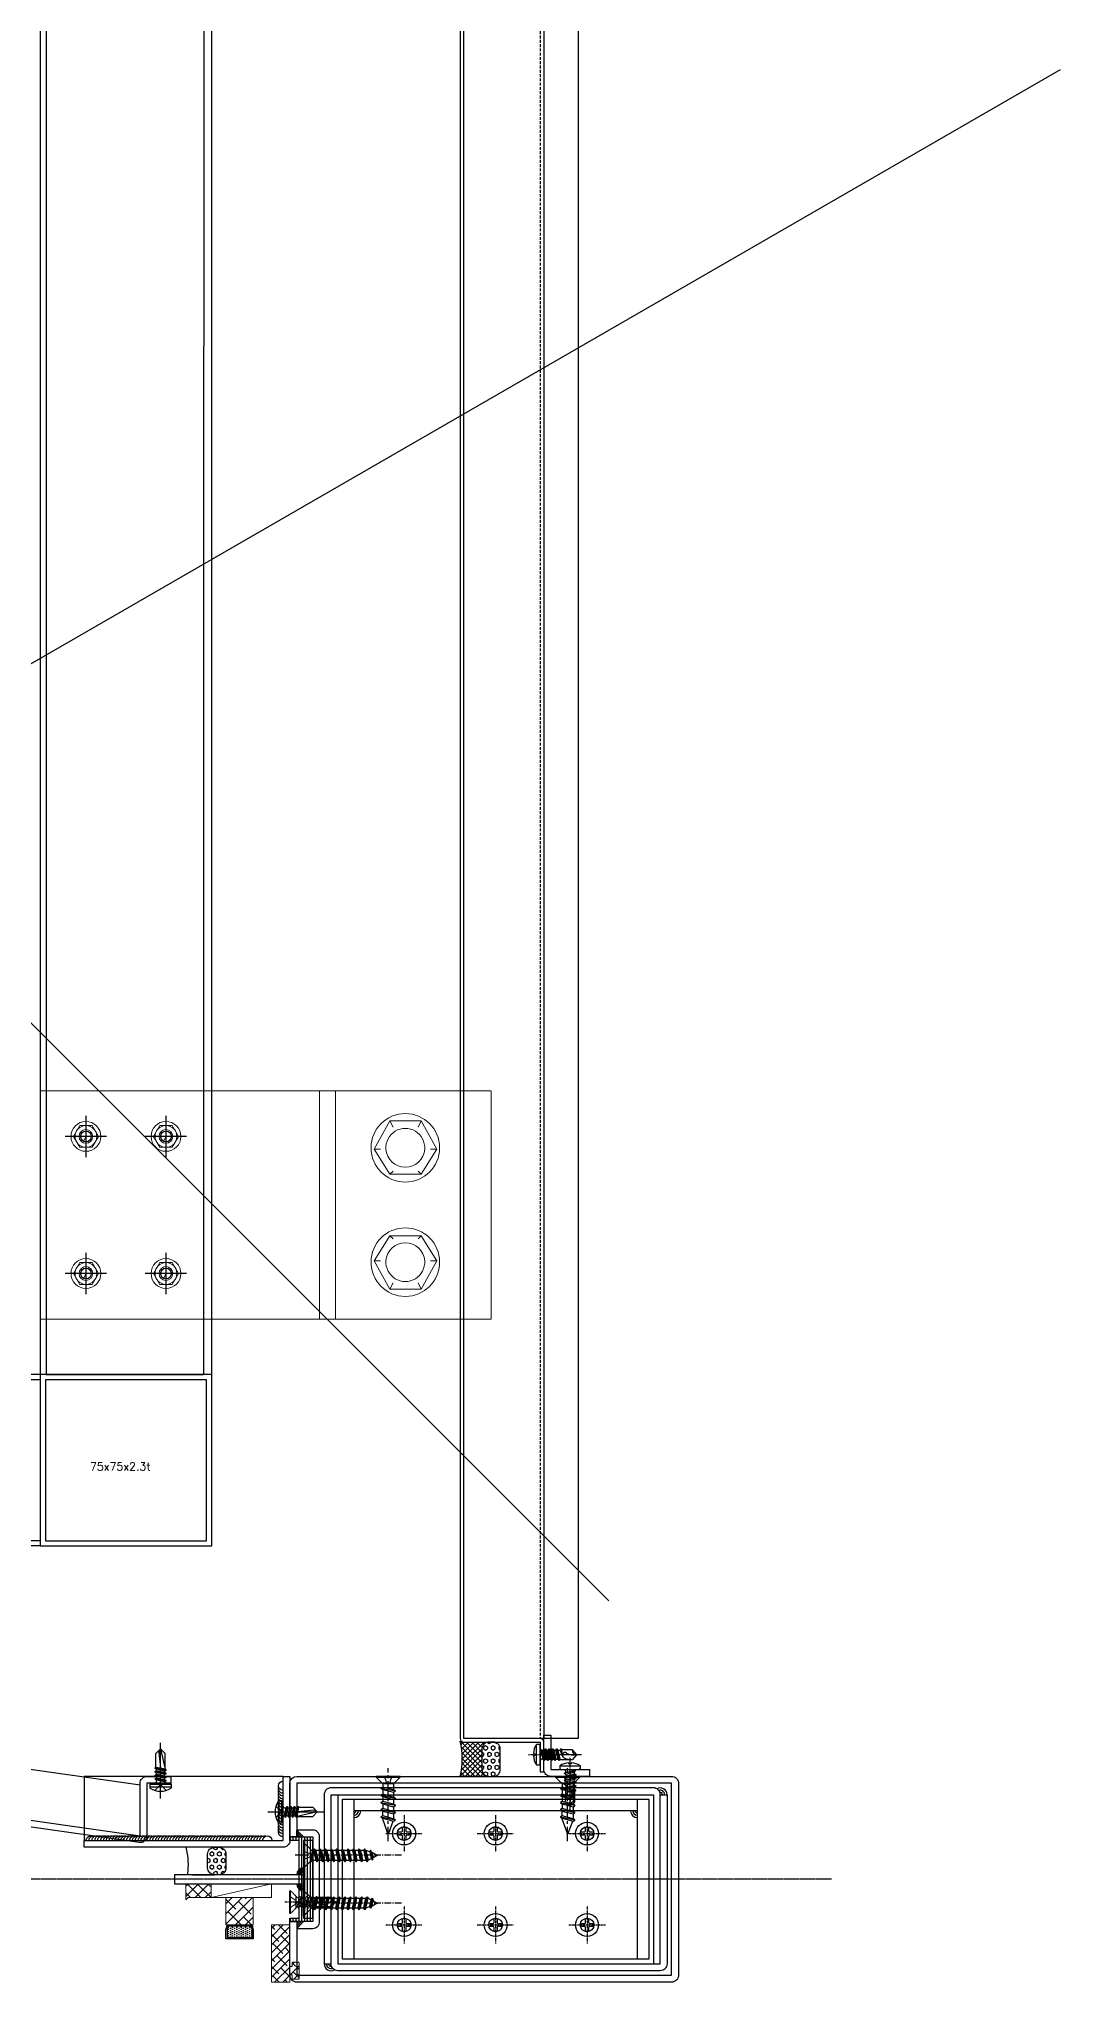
# Model space of a CAD drawing. Extents: x -3378 to 102197, y -3799 to 48702.
# Drawn here: x 81582 to 82028, y 17083 to 17933 of the extents above; entities that cross this region are included whole.
import ezdxf

# ---------------------------------------------------------------- set-up
doc = ezdxf.new("R2010")
doc.units = 0
for name, pattern in [('CEN1', [9, 6, -1, 1, -1]), ('CENTER', [2, 1.25, -0.25, 0.25, -0.25]), ('HIDDEN', [0.375, 0.25, -0.125])]:
    doc.linetypes.add(name, pattern=pattern)
for name, color, linetype, lineweight in [('12', 3, 'Continuous', 9), ('BCM-GK', 252, 'Continuous', 5), ('BCM-STL', 1, 'Continuous', 5)]:
    doc.layers.add(name, color=color, linetype=linetype, lineweight=lineweight)
for name, color, linetype in [('24WELD', 55, 'Continuous'), ('3', 3, 'Continuous'), ('4', 4, 'Continuous'), ('ARR', 6, 'Continuous'), ('BCM CL', 14, 'CENTER'), ('BCM-draft', 252, 'Continuous'), ('BCM-Extu', 4, 'Continuous'), ('BCM-SIL', 8, 'Continuous'), ('CENTER', 4, 'CENTER'), ('CL', 14, 'CENTER'), ('GM_SECT_15', 15, 'Continuous'), ('HIDDEN', 9, 'HIDDEN'), ('不鏽鋼板S.S.PANEL', 30, 'Continuous'), ('填縫物 SEALANT', 1, 'Continuous'), ('泡棉', 8, 'Continuous'), ('矽利康', 9, 'Continuous'), ('螺絲 固定五金 FASTENERS', 124, 'Continuous'), ('螺絲、螺栓', 4, 'Continuous'), ('視覺模型鋁擠型暫替', 4, 'Continuous'), ('視覺模型鋁擠型暫替材質文字', 1, 'Continuous'), ('金屬面材 METAL PANEL', 2, 'Continuous'), ('镀锌钢板', 3, 'Continuous'), ('隔熱材 INSULATION', 9, 'HIDDEN')]:
    doc.layers.add(name, color=color, linetype=linetype)
doc.layers.add('不顯示', color=254, linetype='Continuous', plot=False)
doc.styles.add('DIM', font='simplex.shx', dxfattribs={"bigfont": 'chineset.shx'})
pattern_1 = [(45, (-80931.47096, -992287.45455), (-0.44194173824, 0.44194173824), [])]

# ---------------------------------------------------------------- blocks, each defined once
blk = doc.blocks.new('*u55')
at = {"layer": '泡棉'}
h = blk.add_hatch(dxfattribs=at)
h.set_pattern_fill('HEX', color=256, scale=0.3)
h.set_pattern_definition([(0, (-4141.5022, 978.2385), (0, 1.6497784), [0.9525, -1.905]), (120, (-4141.5022, 978.2385), (-1.42875, -0.8248892), [0.9525, -1.905]), (60, (-4140.5497, 978.2385), (-1.42875, 0.8248892), [0.9525, -1.905])])
edge = h.paths.add_edge_path()
edge.add_line((-12, 9.53), (-3, 9.53))
edge.add_arc((-3, 12.53), 3, 270, 360)
edge.add_line((0, 12.53), (0, 14.53))
edge.add_arc((-3, 14.53), 3, 0, 90)
edge.add_line((-3, 17.53), (-12, 17.53))
edge.add_arc((-12, 14.53), 3, 90, 180)
edge.add_line((-15, 14.53), (-15, 12.53))
edge.add_arc((-12, 12.53), 3, 180, 270)
at = {"layer": '矽利康'}
h = blk.add_hatch(dxfattribs=at)
h.set_pattern_fill('ANSI37', color=256, scale=0.5, style=0)
h.set_pattern_definition([(45, (-4141.5022, 978.2385), (-1.122532, 1.122532), []), (135, (-4141.5022, 978.2385), (-1.122532, -1.122532), [])])
edge = h.paths.add_edge_path()
edge.add_arc((-7.73, -32.06), 32.98, 76.43716, 103.56284)
edge.add_arc((-16.6, 1.13), 1.6, 315, 360)
edge.add_line((-15, 1.13), (-15, 12.53))
edge.add_arc((-12, 12.53), 3, 180, 270)
edge.add_line((-12, 9.53), (-3, 9.53))
edge.add_arc((-3, 12.53), 3, 270, 360)
edge.add_line((0, 12.53), (0, 0))
at = {"layer": '泡棉'}
blk.add_lwpolyline([(-12, 9.53), (-3, 9.53, 0.414214), (0, 12.53), (0, 14.53, 0.414214), (-3, 17.53), (-12, 17.53, 0.414214), (-15, 14.53), (-15, 12.53, 0.414214)], format="xyb", close=True, dxfattribs=at)
at = {"layer": '矽利康'}
blk.add_lwpolyline([(0, 0, 0.118914), (-15.47, 0, 0.198912), (-15, 1.13), (-15, 12.53, 0.414214), (-12, 9.53), (-3, 9.53, 0.414214), (0, 12.53)], format="xyb", close=True, dxfattribs=at)
blk = doc.blocks.new('M5x16圓頭自攻')
at = {"layer": 'ARR', "color": 0, "linetype": 'CENTER', "ltscale": 0.87}
blk.add_line((18, 0), (-5.1, 0), dxfattribs=at)
at = {"layer": 'ARR', "color": 0, "linetype": 'ByBlock', "ltscale": 0.3}
for p, q in [((-1.61, -4.5), (-1.61, 4.5)), ((0.5, 2.24), (1.14, 1.9)), ((0.72, 2.13), (1.65, -2.5)), ((1.89, 1.9), (1.14, 1.9)), ((2.24, 2.5), (3.24, -2.5)), ((3.48, 1.9), (2.73, 1.9)), ((3.83, 2.5), (4.83, -2.5)), ((5.07, 1.9), (4.32, 1.9)), ((5.42, 2.5), (6.42, -2.5)), ((6.81, 1.9), (5.91, 1.9)), ((7.16, 2.5), (8.16, -2.5)), ((8.4, 1.9), (7.65, 1.9)), ((8.73, 1.9), (7.98, 1.9)), ((9.08, 2.5), (9.7, -0.6)), ((14.12, 2.1), (9.46, 2.1)), ((15.83, 0.06), (14.12, 2.1)), ((15.83, 0.06), (15.95, 0.06)), ((16, -0.01), (16, 0.01)), ((2.14, -1.9), (2.89, -1.9)), ((3.73, -1.9), (4.48, -1.9)), ((5.32, -1.9), (6.07, -1.9)), ((6.91, -1.9), (7.81, -1.9)), ((8.54, -2.1), (12.91, -2.1)), ((15.83, -0.06), (14.12, -2.1)), ((15.83, -0.06), (15.95, -0.06))]:
    blk.add_line(p, q, dxfattribs=at)
blk.add_lwpolyline([(-2.98, -0.5, 0.134476), (-1.61, -4.5), (-0.58, -4.5, 0.198912), (-0.44, -4.44), (-0.06, -4.06, 0.198912), (0, -3.92), (0, 3.92, 0.198912), (-0.06, 4.06), (-0.44, 4.44, 0.198912), (-0.58, 4.5), (-1.61, 4.5, 0.134562), (-2.98, 0.5), (-2.48, 0.5), (-2.48, -0.5), (-2.98, -0.5)], format="xyb", dxfattribs=at)
blk.add_lwpolyline([(1.14, 1.9), (2.14, -1.9), (1.8, -2.5), (1.65, -2.5), (1.3, -1.9), (0.3, 1.9), (0.5, 2.24)], dxfattribs=at)
for points in [[(3.24, -2.5), (2.89, -1.9), (1.89, 1.9), (2.24, 2.5), (2.39, 2.5), (2.73, 1.9), (3.73, -1.9), (3.39, -2.5)], [(4.83, -2.5), (4.48, -1.9), (3.48, 1.9), (3.83, 2.5), (3.98, 2.5), (4.32, 1.9), (5.32, -1.9), (4.98, -2.5)], [(6.42, -2.5), (6.07, -1.9), (5.07, 1.9), (5.42, 2.5), (5.57, 2.5), (5.91, 1.9), (6.91, -1.9), (6.57, -2.5)], [(8.16, -2.5), (7.81, -1.9), (6.81, 1.9), (7.16, 2.5), (7.31, 2.5), (7.65, 1.9), (8.65, -1.9), (8.31, -2.5)], [(9.08, 2.5), (8.73, 1.9), (9.7, -0.6), (9.46, 2.1), (9.23, 2.5)]]:
    blk.add_lwpolyline(points, close=True, dxfattribs=at)
for centre, radius, start, end in [((0.67, 3.07), 0.874, 220.33884, 257.78016), ((10.86, -0.29), 1.2, 56.15202, 236.15202), ((14.85, 6.88), 7.01, 241.64577, 278.00805), ((15.9, 1.75), 1.82, 168.86169, 267.68654), ((15.95, 0.01), 0.05, 0, 90), ((1.17, -3.34), 1.44, 84.73115, 144.21996), ((13.52, 4.88), 7.01, 241.64577, 274.95411), ((15.95, -0.01), 0.05, 270, 0)]:
    blk.add_arc(centre, radius, start, end, dxfattribs=at)
blk = doc.blocks.new('*U255')
blk.add_blockref('M5x16圓頭自攻', (0, 0))
blk = doc.blocks.new('*U258')
at = {"layer": 'BCM-draft', "linetype": 'HIDDEN', "ltscale": 5}
blk.add_line((16.6, 35), (1108.47, 35), dxfattribs=at)
at = {"layer": 'BCM-draft'}
blk.add_lwpolyline([(16.6, 36.6), (1108.47, 36.6)], dxfattribs=at)
at = {"layer": '不鏽鋼板S.S.PANEL'}
blk.add_lwpolyline([(1110.07, 1.6), (1110.07, 35), (1123.07, 35), (1123.07, 36.6), (1110.07, 36.6, 0.414214), (1108.47, 35), (1108.47, 1.6), (16.6, 1.6), (16.6, 35, 0.414214), (15, 36.6), (2, 36.6), (2, 35), (15, 35), (15, 1.6, 0.414214), (16.6, 0), (1108.47, 0, 0.414214)], format="xyb", close=True, dxfattribs=at)
at = {"layer": '金屬面材 METAL PANEL'}
blk.add_lwpolyline([(1107.07, 39.6), (1122.07, 39.6), (1122.07, 56.6), (1125.07, 56.6), (1125.07, 39.6, -0.414214), (1122.07, 36.6), (1107.07, 36.6)], format="xyb", close=True, dxfattribs=at)
at = {"layer": '隔熱材 INSULATION', "const_width": 0.2}
blk.add_lwpolyline([(1108.47, 35), (1108.47, 51.6), (16.6, 51.6), (16.6, 35)], dxfattribs=at)
at = {"layer": '隔熱材 INSULATION'}
blk.add_lwpolyline([(1108.47, 1.6), (16.6, 1.6), (16.6, 51.6), (1108.47, 51.6)], close=True, dxfattribs=at)
at = {"layer": '填縫物 SEALANT'}
blk.add_blockref('*u55', (1125.07, 0), dxfattribs=at)
at = {"layer": '螺絲 固定五金 FASTENERS', "rotation": 90}
blk.add_blockref('*U255', (1115.57, 35), dxfattribs=at)
at = {"layer": '螺絲 固定五金 FASTENERS'}
blk.add_blockref('*U255', (1122.07, 48.1), dxfattribs=at)
blk = doc.blocks.new('*U62')
blk.add_lwpolyline([(5, -0.3), (5, 0), (-5, 0), (-5, -0.3)])
at = {"layer": 'CL'}
blk.add_line((0, -20.87), (0, 2.23), dxfattribs=at)
at = {"layer": 'HIDDEN'}
for p, q in [((-5, -0.3), (-2.5, -2.8)), ((5, -0.3), (-5, -0.3)), ((2.5, -2.8), (-2.5, -2.8)), ((-1.92, -4.04), (-2.46, -4.35)), ((-2.46, -4.35), (-2.46, -4.53)), ((-2.46, -4.53), (-1.92, -4.84)), ((-1.92, -5.47), (-2.46, -5.78)), ((-2.46, -5.78), (-2.46, -5.96)), ((-2.46, -5.96), (-1.92, -6.27)), ((-1.92, -6.89), (-2.46, -7.21)), ((-2.46, -7.21), (-2.46, -7.38)), ((-2.46, -7.38), (-1.92, -7.69)), ((-1.92, -8.32), (-2.46, -8.63)), ((1.92, -3.32), (-1.92, -4.04)), ((-1.92, -4.04), (-1.92, -3.41)), ((1.92, -4.13), (-1.92, -4.84)), ((1.92, -4.75), (-1.92, -5.47)), ((-1.92, -5.47), (-1.92, -4.84)), ((1.92, -5.55), (-1.92, -6.27)), ((1.92, -6.18), (-1.92, -6.89)), ((-1.92, -6.89), (-1.92, -6.27)), ((1.92, -6.98), (-1.92, -7.69)), ((1.92, -7.61), (-1.92, -8.32)), ((-1.92, -8.32), (-1.92, -7.69)), ((1.92, -8.41), (-1.92, -9.12)), ((1.92, -3.32), (2.46, -3.63)), ((2.46, -3.81), (1.92, -4.12)), ((1.92, -4.75), (1.92, -4.12)), ((1.92, -4.75), (2.46, -5.06)), ((2.46, -5.24), (1.92, -5.55)), ((1.92, -6.18), (1.92, -5.55)), ((1.92, -6.18), (2.46, -6.49)), ((2.46, -6.67), (1.92, -6.98)), ((1.92, -7.61), (1.92, -6.98)), ((1.92, -7.61), (2.46, -7.92)), ((2.46, -8.1), (1.92, -8.41)), ((1.92, -9.04), (1.92, -8.41)), ((2.46, -3.63), (2.46, -3.81)), ((2.46, -5.06), (2.46, -5.24)), ((2.46, -6.49), (2.46, -6.67)), ((2.46, -7.92), (2.46, -8.1)), ((5, -0.3), (2.5, -2.8)), ((-2.46, -8.63), (-2.46, -8.81)), ((-2.46, -8.81), (-1.92, -9.12)), ((-1.92, -9.75), (-2.46, -10.06)), ((-2.46, -10.06), (-2.46, -10.24)), ((-2.46, -10.24), (-1.92, -10.55)), ((-1.92, -11.18), (-2.46, -11.49)), ((-2.46, -11.49), (-2.46, -11.67)), ((-2.46, -11.67), (-1.92, -11.98)), ((-2.05, -18.3), (-2.05, -11.91)), ((-2.05, -18.3), (-1.9, -13.44)), ((1.92, -9.04), (-1.92, -9.75)), ((-1.92, -9.75), (-1.92, -9.12)), ((1.92, -9.84), (-1.92, -10.55)), ((1.92, -10.46), (-1.92, -11.18)), ((-1.92, -11.18), (-1.92, -10.55)), ((1.92, -11.27), (-1.92, -11.98)), ((1.92, -9.04), (2.46, -9.35)), ((2.46, -9.53), (1.92, -9.84)), ((1.92, -10.46), (1.92, -9.84)), ((1.92, -10.46), (2.46, -10.78)), ((2.46, -10.95), (1.92, -11.27)), ((2.05, -18.25), (2.05, -11.19)), ((2.46, -9.35), (2.46, -9.53)), ((2.46, -10.78), (2.46, -10.95)), ((0, -20), (-2.05, -18.3)), ((2.05, -18.25), (0, -20))]:
    blk.add_line(p, q, dxfattribs=at)
for points in [[(-2.5, 0), (-1.03, -2.24, 0.216006), (0, -2.8)], [(2.5, 0), (1.03, -2.24, -0.216006), (0, -2.8)]]:
    blk.add_lwpolyline(points, format="xyb", dxfattribs=at)
for points in [[(-1.9, -13.44), (-1.71, -13.23), (-1.43, -13.04), (-1.18, -12.91), (-0.96, -12.83), (-0.77, -12.79), (-0.6, -12.78), (-0.45, -12.79), (-0.31, -12.82), (-0.18, -12.85), (-0.06, -12.89), (0.05, -12.93), (0.16, -12.97), (0.25, -13.02), (0.34, -13.08), (0.42, -13.14), (0.49, -13.2), (0.55, -13.26), (0.61, -13.33), (0.66, -13.4), (0.7, -13.48), (0.75, -13.56), (0.78, -13.64), (0.82, -13.72), (0.86, -13.8), (0.89, -13.89), (0.93, -13.98), (0.96, -14.07), (0.98, -14.16), (1.01, -14.26), (1.02, -14.37), (1.03, -14.48), (1.03, -14.6), (1.01, -14.73), (0.99, -14.86), (0.96, -15.01), (0.92, -15.15), (0.88, -15.31), (0.82, -15.47), (0.77, -15.63), (0.71, -15.8), (0.64, -15.97), (0.57, -16.14), (0.5, -16.32), (0.43, -16.5), (0.36, -16.68), (0.28, -16.86), (0.21, -17.04), (0.14, -17.22), (0.07, -17.41), (0.01, -17.61), (-0.05, -17.85), (-0.09, -18.14), (-0.11, -18.51), (-0.12, -18.97), (-0.1, -19.53), (0, -20)], [(2.05, -18.25), (1.65, -18.31), (1.2, -18.49), (0.87, -18.66), (0.62, -18.82), (0.43, -19), (0.27, -19.23), (0.12, -19.52), (0, -20)]]:
    blk.add_lwpolyline(points, dxfattribs=at)
for centre, radius, start, end in [((-2.62, -3.49), 0.699, 357.95682, 80.16401), ((2.61, -3.48), 0.689, 98.90032, 173.25863)]:
    blk.add_arc(centre, radius, start, end, dxfattribs=at)
blk = doc.blocks.new('A$C19CB1797')
at = {"layer": 'BCM-SIL'}
for p, q in [((3.53, 19.39, 0), (13.03, 19.39, 0)), ((3.53, 18.16, 0), (13.03, 18.16, 0)), ((6.49, 17.06, 0), (5.88, 16.71, 0)), ((6.49, 17.06, 0), (10.07, 16.26, 0)), ((8.28, 24.29, 0), (8.28, 0, 0)), ((10.07, 17.06, 0), (10.07, 16.26, 0)), ((10.07, 17.06, 0), (10.07, 16.26, 0)), ((5.88, 16.71, 0), (10.68, 15.91, 0)), ((5.88, 16.71, 0), (5.88, 16.51, 0)), ((5.88, 16.51, 0), (10.68, 15.72, 0)), ((5.88, 16.51, 0), (6.49, 16.16, 0)), ((6.49, 15.47, 0), (5.88, 15.12, 0)), ((5.88, 15.12, 0), (10.68, 14.32, 0)), ((5.88, 15.12, 0), (5.88, 14.92, 0)), ((5.88, 14.92, 0), (10.68, 14.13, 0)), ((5.88, 14.92, 0), (6.49, 14.57, 0)), ((6.49, 13.88, 0), (5.88, 13.53, 0)), ((5.88, 13.53, 0), (10.68, 12.74, 0)), ((5.88, 13.53, 0), (5.88, 13.33, 0)), ((5.88, 13.33, 0), (10.68, 12.54, 0)), ((5.88, 13.33, 0), (6.49, 12.98, 0)), ((6.49, 12.3, 0), (5.88, 11.94, 0)), ((5.88, 11.94, 0), (10.68, 11.15, 0)), ((5.88, 11.94, 0), (5.88, 11.75, 0)), ((5.88, 11.75, 0), (10.68, 10.95, 0)), ((5.88, 11.75, 0), (6.28, 11.52, 0)), ((8.28, 2.66, 0), (6.28, 11.52, 0)), ((6.28, 11.52, 0), (6.28, 4.66, 0)), ((6.28, 11.52, 0), (10.28, 10.72, 0)), ((6.49, 16.16, 0), (10.07, 15.36, 0)), ((6.49, 16.16, 0), (6.49, 15.47, 0)), ((6.49, 15.47, 0), (10.07, 14.68, 0)), ((6.49, 14.57, 0), (10.07, 13.78, 0)), ((6.49, 14.57, 0), (6.49, 13.88, 0)), ((6.49, 13.88, 0), (10.07, 13.09, 0)), ((6.49, 12.98, 0), (10.07, 12.19, 0)), ((6.49, 12.98, 0), (6.49, 12.3, 0)), ((6.49, 12.3, 0), (10.07, 11.5, 0)), ((9.03, 4.16, 0), (8.28, 11.12, 0)), ((10.07, 16.26, 0), (10.68, 15.91, 0)), ((10.68, 15.72, 0), (10.07, 15.36, 0)), ((10.07, 15.36, 0), (10.07, 14.68, 0)), ((10.07, 14.68, 0), (10.68, 14.32, 0)), ((10.68, 14.13, 0), (10.07, 13.78, 0)), ((10.07, 13.78, 0), (10.07, 13.09, 0)), ((10.07, 13.09, 0), (10.68, 12.74, 0)), ((10.68, 12.54, 0), (10.07, 12.19, 0)), ((10.07, 12.19, 0), (10.07, 11.5, 0)), ((10.07, 11.5, 0), (10.68, 11.15, 0)), ((10.68, 10.95, 0), (10.28, 10.72, 0)), ((10.28, 10.72, 0), (10.28, 4.66, 0)), ((10.68, 15.91, 0), (10.68, 15.72, 0)), ((10.68, 14.32, 0), (10.68, 14.13, 0)), ((10.68, 12.74, 0), (10.68, 12.54, 0)), ((10.68, 11.15, 0), (10.68, 10.95, 0)), ((6.28, 4.66, 0), (8.28, 2.66, 0)), ((8.28, 2.66, 0), (10.28, 4.66, 0)), ((8.28, 2.66, 0), (9.03, 4.16, 0))]:
    blk.add_line(p, q, dxfattribs=at)
at = {"layer": 'BCM-SIL', "elevation": 0}
blk.add_lwpolyline([(12.8, 19.81, 0.297439), (3.75, 19.81, 0.253368), (3.53, 19.39), (3.53, 18.16, 0.414214), (4.03, 17.66), (12.53, 17.66, 0.414214), (13.03, 18.16), (13.03, 19.39, 0.253368)], format="xyb", close=True, dxfattribs=at)
at = {"layer": 'BCM-SIL', "ltscale": 0.1, "elevation": 0}
blk.add_lwpolyline([(5.78, 20.77), (7.8, 18.64, 0.205918), (8.28, 18.43, 0.205918), (8.75, 18.64), (10.78, 20.77)], format="xyb", dxfattribs=at)
at = {"layer": 'BCM-SIL'}
for centre, start, end in [((5.89, 17.06, 0), 0, 90), ((10.67, 17.06, 0), 90, 180)]:
    blk.add_arc(centre, 0.6, start, end, dxfattribs=at)
blk = doc.blocks.new('*u927')
at = {"layer": 'CENTER', "color": 0, "ltscale": 5}
blk.add_line((28.28, 0), (-3.62, 0), dxfattribs=at)
at = {"layer": '螺絲、螺栓', "color": 0, "linetype": 'ByBlock', "ltscale": 0.2}
for p, q in [((0.3, 5.3), (0.3, -5.3)), ((3.1, 2.5), (3.1, -2.5)), ((3.1, 2.39), (4.64, 2.39)), ((5.08, 3.15), (6.34, -3.15)), ((5.7, 2.39), (7.79, 2.39)), ((8.23, 3.15), (9.49, -3.15)), ((8.85, 2.39), (10.94, 2.39)), ((11.38, 3.15), (12.64, -3.15)), ((12, 2.39), (14.09, 2.39)), ((14.53, 3.15), (15.79, -3.15)), ((17.24, 2.39), (15.15, 2.39)), ((17.68, 3.15), (18.94, -3.15)), ((18.17, 2.61), (24.84, 0.24)), ((3.1, -2.39), (5.9, -2.39)), ((6.96, -2.39), (9.05, -2.39)), ((10.11, -2.39), (12.2, -2.39)), ((13.26, -2.39), (15.35, -2.39)), ((16.41, -2.39), (18.5, -2.39)), ((24.84, -0.23), (19.52, -2.25))]:
    blk.add_line(p, q, dxfattribs=at)
blk.add_lwpolyline([(3.1, -2.5), (0.3, -5.3), (0, -5.3), (0, 5.3), (0.3, 5.3), (3.1, 2.5)], dxfattribs=at)
blk.add_lwpolyline([(0, 1.61, -0.048054), (2.67, 0.68, -0.292428), (3.1, 0, -0.292428), (2.67, -0.68, -0.048054), (0, -1.61, -0.048054)], format="xyb", dxfattribs=at)
for points in [[(6.34, -3.15), (5.9, -2.39), (4.64, 2.39), (5.08, 3.15), (5.27, 3.15), (5.7, 2.39), (6.96, -2.39), (6.53, -3.15)], [(9.49, -3.15), (9.05, -2.39), (7.79, 2.39), (8.23, 3.15), (8.42, 3.15), (8.85, 2.39), (10.11, -2.39), (9.68, -3.15)], [(12.64, -3.15), (12.2, -2.39), (10.94, 2.39), (11.38, 3.15), (11.57, 3.15), (12, 2.39), (13.26, -2.39), (12.83, -3.15)], [(15.79, -3.15), (15.35, -2.39), (14.09, 2.39), (14.53, 3.15), (14.72, 3.15), (15.15, 2.39), (16.41, -2.39), (15.98, -3.15)], [(18.94, -3.15), (18.5, -2.39), (17.24, 2.39), (17.68, 3.15), (17.87, 3.15), (18.3, 2.39), (19.56, -2.39), (19.13, -3.15)]]:
    blk.add_lwpolyline(points, close=True, dxfattribs=at)
blk.add_arc((24.75, 0), 0.252, 292.16272, 69.4623, dxfattribs=at)
blk = doc.blocks.new('*U929')
blk.add_blockref('*u927', (0, 0))
blk = doc.blocks.new('橫料01')
at = {"layer": '視覺模型鋁擠型暫替', "linetype": 'Continuous'}
h = blk.add_hatch(dxfattribs=at)
h.set_pattern_fill('ANSI31', color=1, scale=5)
h.set_pattern_definition(pattern_1)
h.paths.add_polyline_path([(-151.5, -26.5), (-148.5, -26.5), (-151.5, -23.5)])
h = blk.add_hatch(dxfattribs=at)
h.set_pattern_fill('ANSI31', color=1, scale=5)
h.set_pattern_definition(pattern_1)
h.paths.add_polyline_path([(-151.5, -66.5), (-148.5, -63.5), (-151.5, -63.5)])
at = {"layer": '視覺模型鋁擠型暫替', "color": 1, "linetype": 'Continuous'}
for points in [[(-148.5, -26.5), (-151.5, -26.5), (-151.5, -23.5), (-148.5, -26.5)], [(-148.5, -63.5), (-151.5, -63.5), (-151.5, -66.5), (-148.5, -63.5)]]:
    blk.add_lwpolyline(points, dxfattribs=at)
at = {"layer": '視覺模型鋁擠型暫替', "color": 7, "linetype": 'Continuous'}
for centre, radius, start, end in [((7.5, -8), 3, 0, 120), ((7.5, -8), 2, 0, 109.47122), ((7.5, -8), 1, 0, 99.59407), ((-136.5, -82.01), 3, 180, 300), ((-136.5, -82.01), 2, 180, 289.47122), ((-136.5, -82.01), 1, 180, 279.59407)]:
    blk.add_arc(centre, radius, start, end, dxfattribs=at)
at = {"layer": '金屬面材 METAL PANEL'}
for points in [[(-151.5, -63.5), (-151.5, -87.01), (12.5, -87.01), (12.5, -3), (-151.49, -3), (-151.5, -26.5), (-154.5, -26.5), (-154.49, -3, -0.414128), (-151.49, 0), (12.5, 0, -0.414214), (15.5, -3), (15.5, -87.01, -0.414214), (12.5, -90.01), (-151.5, -90.01, -0.414214), (-154.5, -87.01), (-154.5, -63.5)], [(-151.5, -66.5), (-144.5, -66.5, 0.414214), (-141.5, -63.5), (-141.5, -26.5, 0.414239), (-144.5, -23.5), (-151.5, -23.5), (-148.5, -26.5), (-144.5, -26.5), (-144.5, -63.5), (-148.5, -63.5)]]:
    blk.add_lwpolyline(points, format="xyb", close=True, dxfattribs=at)
at = {"layer": '镀锌钢板'}
for points in [[(-136.5, -82.01), (-136.5, -8), (4.5, -8), (4.5, -82.01), (7.5, -82.01), (7.5, -8, 0.414214), (4.5, -5), (-136.5, -5, 0.414214), (-139.5, -8), (-139.5, -82.01)], [(10.5, -8), (10.5, -82.01, -0.414214), (7.5, -85.01), (-133.5, -85.01, -0.414214), (-136.5, -82.01), (-136.5, -8), (-133.5, -8), (-133.5, -82.01), (7.5, -82.01), (7.5, -8)]]:
    blk.add_lwpolyline(points, format="xyb", close=True, dxfattribs=at)
at = {"layer": '螺絲 固定五金 FASTENERS', "xscale": -1.000000000000002, "rotation": 90}
for p in [(-111.5, 0), (-33, 0)]:
    blk.add_blockref('*U929', p, dxfattribs=at)
blk = doc.blocks.new('*U35')
blk.add_lwpolyline([(1.22, 0.68), (2.48, 0.68, -0.398336), (3.02, 0.16, -0.027263), (3.02, -0.16, -0.398336), (2.48, -0.68), (1.22, -0.68, 0.414214), (0.68, -1.22), (0.68, -2.48, -0.398336), (0.16, -3.02, -0.027263), (-0.16, -3.02, -0.398336), (-0.68, -2.48), (-0.68, -1.22, 0.414214), (-1.22, -0.68), (-2.48, -0.68, -0.398336), (-3.02, -0.16, -0.027263), (-3.02, 0.16, -0.398336), (-2.48, 0.68), (-1.22, 0.68, 0.414214), (-0.68, 1.22), (-0.68, 2.48, -0.398336), (-0.16, 3.02, -0.027263), (0.16, 3.02, -0.398336), (0.68, 2.48), (0.68, 1.22, 0.414214)], format="xyb", close=True)
blk.add_circle((0, 0), 5)
at = {"layer": 'CL'}
for p, q in [((-8.04, 0), (8.04, 0)), ((0, 8.04), (0, -8.04))]:
    blk.add_line(p, q, dxfattribs=at)
blk = doc.blocks.new('圓孔6mm')
at = {"layer": '視覺模型鋁擠型暫替', "color": 6, "linetype": 'Continuous'}
blk.add_circle((0, 0), 3, dxfattribs=at)
at = {"layer": 'BCM-draft'}
blk.add_blockref('*U35', (0, 0), dxfattribs=at)
blk = doc.blocks.new('4t 托架')
at = {"layer": '視覺模型鋁擠型暫替', "color": 7, "linetype": 'Continuous'}
for centre, radius, start, end in [((14.5, -11.5), 1, 270, 0), ((14.5, -11.5), 2, 270, 0), ((14.5, -11.5), 3, 270, 0), ((138.5, -11.5), 3, 180, 270), ((138.5, -11.5), 2, 180, 270), ((138.5, -11.5), 1, 180, 270)]:
    blk.add_arc(centre, radius, start, end, dxfattribs=at)
at = {"layer": '镀锌钢板', "color": 6, "linetype": 'Continuous'}
for p, q in [((14.5, -6.5), (14.5, -76.51)), ((138.5, -76.51), (138.5, -6.5)), ((138.5, -11.5), (14.5, -11.5))]:
    blk.add_line(p, q, dxfattribs=at)
blk.add_lwpolyline([(9.5, -6.5), (143.5, -6.5), (143.5, -76.51), (9.5, -76.51)], close=True, dxfattribs=at)
at = {"layer": '視覺模型鋁擠型暫替', "linetype": 'Continuous'}
for p in [(36.5, -21.5), (76.5, -21.5), (116.5, -21.5), (36.5, -61.51), (76.5, -61.51), (116.5, -61.51)]:
    blk.add_blockref('圓孔6mm', p, dxfattribs=at)
blk = doc.blocks.new('75x75x2.3t')
at = {"layer": 'GM_SECT_15'}
for points in [[(0, -75), (75, -75), (75, 0), (0, 0)], [(2.3, -72.7), (72.7, -72.7), (72.7, -2.3), (2.3, -2.3)]]:
    blk.add_lwpolyline(points, close=True, dxfattribs=at)
at = {"layer": '不顯示', "linetype": 'Continuous', "insert": (21.79, -38.48), "char_height": 3.5, "attachment_point": 1, "style": 'DIM'}
blk.add_mtext_dynamic_manual_height_columns('75x75x2.3t', width=3.4858, gutter_width=17.5, heights=[0], dxfattribs=at)
blk = doc.blocks.new('A$C4E2A2353')
at = {"layer": 'ARR', "color": 0, "linetype": 'CEN1', "ltscale": 0.5}
blk.add_line((42.86, 0), (-3.62, 0), dxfattribs=at)
at = {"layer": 'ARR', "color": 0, "linetype": 'ByBlock', "ltscale": 0.3}
for p, q in [((0.3, -5.3), (0.3, 5.3)), ((3.1, -2.5), (3.1, 2.5)), ((4.38, 2.15), (3.1, 2.15)), ((3.1, 1.24), (3.82, -2.16)), ((4.71, 2.87), (4.38, 2.15)), ((4.38, 2.15), (5.3, -2.16)), ((4.43, 1.96), (5.34, -2.36)), ((5.34, 2.15), (4.71, 2.87)), ((4.71, 2.87), (5.93, -2.88)), ((4.89, 2.06), (5.8, -2.26)), ((6.82, 2.15), (5.34, 2.15)), ((5.34, 2.15), (6.26, -2.16)), ((5.34, 2.15), (6.26, -2.16)), ((7.15, 2.87), (6.82, 2.15)), ((6.82, 2.15), (7.74, -2.16)), ((6.86, 1.96), (7.78, -2.36)), ((7.78, 2.15), (7.15, 2.87)), ((7.15, 2.87), (8.37, -2.88)), ((7.32, 2.06), (8.24, -2.26)), ((9.26, 2.15), (7.78, 2.15)), ((7.78, 2.15), (8.7, -2.16)), ((7.78, 2.15), (8.7, -2.16)), ((9.59, 2.87), (9.26, 2.15)), ((9.26, 2.15), (10.17, -2.16)), ((9.3, 1.96), (10.21, -2.36)), ((10.22, 2.15), (9.59, 2.87)), ((9.59, 2.87), (10.81, -2.88)), ((9.76, 2.06), (10.67, -2.26)), ((11.7, 2.15), (10.22, 2.15)), ((10.22, 2.15), (11.13, -2.16)), ((10.22, 2.15), (11.13, -2.16)), ((12.02, 2.87), (11.7, 2.15)), ((11.7, 2.15), (12.61, -2.16)), ((11.74, 1.96), (12.65, -2.36)), ((12.66, 2.15), (12.02, 2.87)), ((12.02, 2.87), (13.24, -2.88)), ((12.2, 2.06), (13.11, -2.26)), ((14.13, 2.15), (12.66, 2.15)), ((12.66, 2.15), (13.57, -2.16)), ((12.66, 2.15), (13.57, -2.16)), ((14.46, 2.87), (14.13, 2.15)), ((14.13, 2.15), (15.05, -2.16)), ((14.18, 1.96), (15.09, -2.36)), ((15.09, 2.15), (14.46, 2.87)), ((14.46, 2.87), (15.68, -2.88)), ((14.64, 2.06), (15.55, -2.26)), ((16.57, 2.15), (15.09, 2.15)), ((15.09, 2.15), (16.01, -2.16)), ((15.09, 2.15), (16.01, -2.16)), ((16.9, 2.87), (16.57, 2.15)), ((16.57, 2.15), (17.49, -2.16)), ((16.61, 1.96), (17.53, -2.36)), ((17.53, 2.15), (16.9, 2.87)), ((16.9, 2.87), (18.12, -2.88)), ((17.07, 2.06), (17.99, -2.26)), ((19.01, 2.15), (17.53, 2.15)), ((17.53, 2.15), (18.45, -2.16)), ((17.53, 2.15), (18.45, -2.16)), ((19.34, 2.87), (19.01, 2.15)), ((19.01, 2.15), (19.92, -2.16)), ((19.05, 1.96), (19.96, -2.36)), ((19.97, 2.15), (19.34, 2.87)), ((19.34, 2.87), (20.56, -2.88)), ((19.51, 2.06), (20.42, -2.26)), ((21.45, 2.15), (19.97, 2.15)), ((19.97, 2.15), (20.88, -2.16)), ((19.97, 2.15), (20.88, -2.16)), ((21.77, 2.87), (21.45, 2.15)), ((21.77, 2.87), (21.45, 2.15)), ((21.45, 2.15), (22.36, -2.16)), ((21.45, 2.15), (22.36, -2.16)), ((21.49, 1.96), (22.4, -2.36)), ((21.49, 1.96), (22.4, -2.36)), ((22.41, 2.15), (21.77, 2.87)), ((21.77, 2.87), (22.99, -2.88)), ((22.41, 2.15), (21.77, 2.87)), ((21.77, 2.87), (22.99, -2.88)), ((21.95, 2.06), (22.86, -2.26)), ((21.95, 2.06), (22.86, -2.26)), ((23.88, 2.15), (22.41, 2.15)), ((22.41, 2.15), (23.32, -2.16)), ((23.88, 2.15), (22.41, 2.15)), ((22.41, 2.15), (23.32, -2.16)), ((22.41, 2.15), (23.32, -2.16)), ((22.41, 2.15), (23.32, -2.16)), ((24.21, 2.87), (23.88, 2.15)), ((24.21, 2.87), (23.88, 2.15)), ((23.88, 2.15), (24.8, -2.16)), ((23.88, 2.15), (24.8, -2.16)), ((23.93, 1.96), (24.84, -2.36)), ((23.93, 1.96), (24.84, -2.36)), ((24.84, 2.15), (24.21, 2.87)), ((24.21, 2.87), (25.43, -2.88)), ((24.84, 2.15), (24.21, 2.87)), ((24.21, 2.87), (25.43, -2.88)), ((24.38, 2.06), (25.3, -2.26)), ((24.38, 2.06), (25.3, -2.26)), ((26.32, 2.15), (24.84, 2.15)), ((24.84, 2.15), (25.76, -2.16)), ((26.32, 2.15), (24.84, 2.15)), ((24.84, 2.15), (25.76, -2.16)), ((24.84, 2.15), (25.76, -2.16)), ((24.84, 2.15), (25.76, -2.16)), ((26.65, 2.87), (26.32, 2.15)), ((26.65, 2.87), (26.32, 2.15)), ((26.32, 2.15), (27.24, -2.16)), ((26.32, 2.15), (27.24, -2.16)), ((26.36, 1.96), (27.28, -2.36)), ((26.36, 1.96), (27.28, -2.36)), ((27.28, 2.15), (26.65, 2.87)), ((26.65, 2.87), (27.87, -2.88)), ((27.28, 2.15), (26.65, 2.87)), ((26.65, 2.87), (27.87, -2.88)), ((26.82, 2.06), (27.74, -2.26)), ((26.82, 2.06), (27.74, -2.26)), ((28.91, 1.45), (27.28, 2.15)), ((27.28, 2.15), (28.19, -2.16)), ((27.28, 2.15), (28.19, -2.16)), ((27.28, 2.15), (28.19, -2.16)), ((27.28, 2.15), (28.19, -2.16)), ((29.24, 2.17), (28.91, 1.45)), ((28.91, 1.45), (29.52, -1.46)), ((29.96, 0.99), (29.24, 2.17)), ((29.24, 2.17), (30.16, -2.18)), ((32.25, 0), (29.96, 1.25)), ((29.96, 0.99), (30.39, -1)), ((32.26, 0), (32.25, 0)), ((3.1, -1.02), (3.49, -2.88)), ((3.1, -2.44), (3.49, -2.88)), ((3.49, -2.88), (3.82, -2.16)), ((3.82, -2.16), (5.3, -2.16)), ((5.3, -2.16), (5.93, -2.88)), ((5.93, -2.88), (6.26, -2.16)), ((6.26, -2.16), (7.74, -2.16)), ((7.74, -2.16), (8.37, -2.88)), ((8.37, -2.88), (8.7, -2.16)), ((8.7, -2.16), (10.17, -2.16)), ((10.17, -2.16), (10.81, -2.88)), ((10.81, -2.88), (11.13, -2.16)), ((11.13, -2.16), (12.61, -2.16)), ((12.61, -2.16), (13.24, -2.88)), ((13.24, -2.88), (13.57, -2.16)), ((13.57, -2.16), (15.05, -2.16)), ((15.05, -2.16), (15.68, -2.88)), ((15.68, -2.88), (16.01, -2.16)), ((16.01, -2.16), (17.49, -2.16)), ((17.49, -2.16), (18.12, -2.88)), ((18.12, -2.88), (18.45, -2.16)), ((18.45, -2.16), (19.92, -2.16)), ((19.92, -2.16), (20.56, -2.88)), ((20.56, -2.88), (20.88, -2.16)), ((20.88, -2.16), (22.36, -2.16)), ((22.36, -2.16), (22.99, -2.88)), ((22.36, -2.16), (22.99, -2.88)), ((22.99, -2.88), (23.32, -2.16)), ((22.99, -2.88), (23.32, -2.16)), ((23.32, -2.16), (24.8, -2.16)), ((23.32, -2.16), (24.8, -2.16)), ((24.8, -2.16), (25.43, -2.88)), ((24.8, -2.16), (25.43, -2.88)), ((25.43, -2.88), (25.76, -2.16)), ((25.43, -2.88), (25.76, -2.16)), ((25.76, -2.16), (27.24, -2.16)), ((25.76, -2.16), (27.24, -2.16)), ((27.24, -2.16), (27.87, -2.88)), ((27.24, -2.16), (27.87, -2.88)), ((27.87, -2.88), (28.19, -2.16)), ((27.87, -2.88), (28.19, -2.16)), ((28.19, -2.16), (29.52, -1.46)), ((29.52, -1.46), (30.16, -2.18)), ((30.16, -2.18), (30.39, -1)), ((30.39, -1), (32.25, -0.01)), ((32.25, -0.01), (32.26, 0))]:
    blk.add_line(p, q, dxfattribs=at)
blk.add_lwpolyline([(3.1, 2.5), (0.3, 5.3), (0, 5.3), (0, -5.3), (0.3, -5.3), (3.1, -2.5)], dxfattribs=at)
blk.add_lwpolyline([(0, -1.61, 0.048054), (2.67, -0.68, 0.292428), (3.1, 0, 0.292428), (2.67, 0.68, 0.048054), (0, 1.61, 0.048054)], format="xyb", dxfattribs=at)
blk = doc.blocks.new('*U920')
at = {"layer": '螺絲、螺栓', "color": 0, "linetype": 'ByBlock', "xscale": -1, "rotation": 180}
blk.add_blockref('A$C4E2A2353', (0, 0), dxfattribs=at)
blk = doc.blocks.new('玻璃飾條03')
at = {"layer": '視覺模型鋁擠型暫替', "color": 2, "linetype": 'Continuous'}
for centre, radius, start, end in [((56.5, 0), 3, 90, 180), ((56.5, 0), 2.5, 90, 180), ((56.5, 0), 2, 90, 180), ((56.5, 0), 1.5, 90, 180), ((56.5, 0), 1, 90, 180), ((56.5, -4), 3, 180, 270), ((56.5, -4), 2.5, 180, 270), ((56.5, -4), 2, 180, 270), ((56.5, -4), 1.5, 180, 270), ((56.5, -4), 1, 180, 270)]:
    blk.add_arc(centre, radius, start, end, dxfattribs=at)
at = {"layer": '金屬面材 METAL PANEL', "linetype": 'Continuous'}
for points in [[(56.5, -19), (60.5, -19), (60.5, 15), (56.5, 15)], [(0, -4), (56.5, -4), (56.5, 0), (0, 0)]]:
    blk.add_lwpolyline(points, close=True, dxfattribs=at)
at = {"layer": '螺絲 固定五金 FASTENERS', "xscale": -1, "rotation": 180}
blk.add_blockref('*U920', (56.5, 8.5), dxfattribs=at)
at = {"layer": '螺絲 固定五金 FASTENERS'}
blk.add_blockref('*U920', (56.5, -12.5), dxfattribs=at)
blk = doc.blocks.new('*U740')
for centre, end in [((1, 31.5), 196.3529), ((1.1, 34), 196.3529), ((1.2, 36.5), 196.3529), ((1.3, 41.5), 196.3529), ((1.3, 39), 196.3529), ((1.4, 44), 196.3529), ((0.5, 16.5), 196.3529), ((0.5, 14), 196.3529), ((0.6, 19), 196.3529), ((0.7, 21.5), 196.3529), ((0.8, 24), 196.3529), ((0.9, 29), 196.3529), ((0.9, 26.5), 196.3529), ((0.1, 4), 268.1431), ((0.2, 6.5), 196.3529), ((0.3, 9), 196.3529), ((0.4, 11.5), 196.3529)]:
    blk.add_arc(centre, 4, 88.1431, end)
blk = doc.blocks.new('*U741')
for centre, end in [((-156.4, 5.1), 286.3529), ((-153.9, 5), 286.3529), ((-151.4, 4.9), 286.3529), ((-148.9, 4.8), 286.3529), ((-146.4, 4.7), 286.3529), ((-143.9, 4.7), 286.3529), ((-141.4, 4.6), 286.3529), ((-138.9, 4.5), 286.3529), ((-136.4, 4.4), 286.3529), ((-133.9, 4.3), 286.3529), ((-131.4, 4.3), 286.3529), ((-128.9, 4.2), 286.3529), ((-126.4, 4.1), 286.3529), ((-123.9, 4), 286.3529), ((-121.4, 3.9), 286.3529), ((-118.9, 3.9), 286.3529), ((-116.4, 3.8), 286.3529), ((-113.9, 3.7), 286.3529), ((-111.4, 3.6), 286.3529), ((-108.9, 3.5), 286.3529), ((-106.4, 3.5), 286.3529), ((-103.9, 3.4), 286.3529), ((-101.4, 3.3), 286.3529), ((-98.9, 3.2), 286.3529), ((-96.4, 3.1), 286.3529), ((-94, 3), 286.3529), ((-91.5, 3), 286.3529), ((-89, 2.9), 286.3529), ((-86.5, 2.8), 286.3529), ((-84, 2.7), 286.3529), ((-81.5, 2.6), 286.3529), ((-79, 2.6), 286.3529), ((-76.5, 2.5), 286.3529), ((-74, 2.4), 286.3529), ((-71.5, 2.3), 286.3529), ((-69, 2.2), 286.3529), ((-66.5, 2.2), 286.3529), ((-64, 2.1), 286.3529), ((-61.5, 2), 286.3529), ((-59, 1.9), 286.3529), ((-56.5, 1.8), 286.3529), ((-54, 1.7), 286.3529), ((-51.5, 1.7), 286.3529), ((-49, 1.6), 286.3529), ((-46.5, 1.5), 286.3529), ((-44, 1.4), 286.3529), ((-41.5, 1.3), 286.3529), ((-39, 1.3), 286.3529), ((-36.5, 1.2), 286.3529), ((-34, 1.1), 286.3529), ((-31.5, 1), 286.3529), ((-29, 0.9), 286.3529), ((-26.5, 0.9), 286.3529), ((-24, 0.8), 286.3529), ((-21.5, 0.7), 286.3529), ((-19, 0.6), 286.3529), ((-16.5, 0.5), 286.3529), ((-14, 0.5), 286.3529), ((-11.5, 0.4), 286.3529), ((-9, 0.3), 286.3529), ((-6.5, 0.2), 286.3529), ((-4, 0.1), 358.1431)]:
    blk.add_arc(centre, 4, 178.1431, end)
blk = doc.blocks.new('鋁板彎01')
at = {"layer": '金屬面材 METAL PANEL', "linetype": 'Continuous'}
blk.add_line((-3, 0), (-90, 0), dxfattribs=at)
at = {"layer": '金屬面材 METAL PANEL'}
blk.add_line((-90, 0), (-90, -28), dxfattribs=at)
blk.add_lwpolyline([(0, 0), (0, -28, -0.414214), (-3, -31), (-90, -31), (-90, -28), (-3, -28), (-3, 0), (-0.01, 0)], format="xyb", dxfattribs=at)
at = {"layer": '24WELD', "xscale": -0.5062500000000012, "yscale": 0.5062500000000012, "zscale": 0.5062500000000005, "rotation": 178.1430628016458}
for name, p in [('*U740', (-3, -2.03)), ('*U741', (-7.86, -28))]:
    blk.add_blockref(name, p, dxfattribs=at)
at = {"layer": 'BCM-SIL', "rotation": 90}
blk.add_blockref('A$C19CB1797', (14.66, -23.78, 0), dxfattribs=at)
blk = doc.blocks.new('外懸包板斷面')
h = blk.add_hatch()
h.set_pattern_fill('ANSI31', color=9, scale=10, angle=45, style=0)
h.set_pattern_definition([(90, (-63763.3799, -611744.6909), (-1.25, 1e-15), [])])
h.paths.add_polyline_path([(645.5, -80.26), (655.5, -80.26), (655.5, -117.26), (645.5, -117.26), (645.5, -115.76), (649.5, -115.76), (649.5, -81.76), (645.5, -81.76)])
at = {"layer": 'BCM-Extu', "linetype": 'ByBlock'}
h = blk.add_hatch(dxfattribs=at)
h.set_pattern_fill('DOTS', color=8, scale=15, angle=90, style=0)
h.set_pattern_definition([(90, (1174.4122, 2585.1887), (-0.9375, 0.46875), [0, -0.9375])])
h.paths.add_polyline_path([(618.57, -119.26), (618, -120.8), (618, -124.26), (629, -124.26), (629, -120.8), (628.43, -119.26)])
at = {"layer": 'BCM-GK', "linetype": 'ByBlock'}
h = blk.add_hatch(dxfattribs=at)
h.set_pattern_fill('ANSI37', color=256, angle=-180)
h.set_pattern_definition([(225, (-459117.4386, 114202.327), (2.24506403, -2.24506403), []), (315, (-459117.4386, 114202.327), (2.24506403, 2.24506403), [])])
h.paths.add_polyline_path([(600, -100.76), (611, -100.76), (611, -106.76), (601, -106.76), (600, -107.76)])
h = blk.add_hatch(dxfattribs=at)
h.set_pattern_fill('ANSI38', color=256, angle=180)
h.set_pattern_definition([(225, (1299993.2597, -122336.0828), (2.24506403, -2.24506403), []), (315, (1299993.2597, -122336.0828), (6.735192091, -2.24506403), [7.9375, -4.7625])])
h.paths.add_polyline_path([(628.78, -118.76), (629.5, -120.71), (629.5, -106.76), (617.5, -106.76), (617.5, -120.71), (618.23, -118.76)])
h = blk.add_hatch(dxfattribs=at)
h.set_pattern_fill('ANSI38', color=256, scale=20, angle=180)
h.set_pattern_definition([(225, (29087.5603, -593354.225), (1.767766953, -1.767766953), []), (315, (29087.5603, -593354.225), (5.303300859, -1.767766953), [6.25, -3.75])])
edge = h.paths.add_edge_path()
edge.add_line((645.5, -143.77), (637.5, -143.77))
edge.add_line((637.5, -143.77), (637.5, -118.77))
edge.add_line((637.5, -118.77), (645.5, -118.77))
edge.add_line((645.5, -118.77), (645.5, -136.42))
edge.add_arc((646, -136.42), 0.5, 180, 270)
edge.add_line((646, -136.92), (646.5, -136.92))
edge.add_line((646.5, -136.92), (646.5, -135.37))
edge.add_arc((646.8, -135.37), 0.3, 90, 180, ccw=False)
edge.add_line((646.8, -135.07), (649.2, -135.07))
edge.add_arc((649.2, -135.37), 0.3, 0, 90, ccw=False)
edge.add_line((649.5, -135.37), (649.5, -142.17))
edge.add_arc((649.2, -142.17), 0.3, -90, 0, ccw=False)
edge.add_line((649.2, -142.47), (646.8, -142.47))
edge.add_arc((646.8, -142.17), 0.3, 180, 270, ccw=False)
edge.add_line((646.5, -142.17), (646.5, -140.62))
edge.add_line((646.5, -140.62), (646, -140.62))
edge.add_arc((646, -141.12), 0.5, 90.00178, 180.00178)
edge.add_line((645.5, -141.12), (645.5, -143.77))
at = {"layer": '泡棉'}
h = blk.add_hatch(dxfattribs=at)
h.set_pattern_fill('HEX', color=256, scale=0.3, angle=90)
h.set_pattern_definition([(90, (480742.8033, -91617.9278), (-1.6497783946, 1e-16), [0.9525, -1.905]), (210, (480742.8033, -91617.9278), (0.8248891973, -1.4287500004), [0.9525, -1.905]), (150, (480742.8033, -91616.9753), (-0.8248891973, -1.4287500004), [0.9525, -1.905])])
edge = h.paths.add_edge_path()
edge.add_line((609.53, -93.76), (609.53, -87.76))
edge.add_arc((612.53, -87.76), 3, 90, 180, ccw=False)
edge.add_line((612.53, -84.76), (614.53, -84.76))
edge.add_arc((614.53, -87.76), 3, 0, 90, ccw=False)
edge.add_line((617.53, -87.76), (617.53, -93.76))
edge.add_arc((614.53, -93.76), 3, -90, 0, ccw=False)
edge.add_line((614.53, -96.76), (612.53, -96.76))
edge.add_arc((612.53, -93.76), 3, 180, 270, ccw=False)
at = {"color": 0, "linetype": 'Continuous', "lineweight": 0, "flags": 128}
for points in [[(689.25, 233.01), (682.4, 220.68)], [(702.95, 233.01), (689.25, 233.01)], [(689.25, 233.01), (690.62, 230.27)], [(701.58, 230.27), (702.95, 233.01)], [(709.8, 220.68), (702.95, 233.01)], [(682.4, 220.68), (689.25, 209.72)], [(685.14, 220.68), (682.4, 220.68)], [(702.95, 209.72), (709.8, 220.68)], [(707.06, 220.68), (709.8, 220.68)], [(690.62, 211.09), (689.25, 209.72)], [(689.25, 209.72), (702.95, 209.72)], [(701.58, 211.09), (702.95, 209.72)], [(682.4, 171.8), (689.25, 182.76)], [(689.25, 182.76), (702.95, 182.76)], [(690.62, 181.39), (689.25, 182.76)], [(701.58, 181.39), (702.95, 182.76)], [(702.95, 182.76), (709.8, 171.8)], [(689.25, 159.47), (682.4, 171.8)], [(685.14, 171.8), (682.4, 171.8)], [(709.8, 171.8), (702.95, 159.47)], [(707.06, 171.8), (709.8, 171.8)], [(689.25, 159.47), (690.62, 162.21)], [(701.58, 162.21), (702.95, 159.47)], [(702.95, 159.47), (689.25, 159.47)]]:
    blk.add_lwpolyline(points, dxfattribs=at)
at = {"color": 6, "linetype": 'Continuous'}
blk.add_lwpolyline([(645.5, -80.26), (655.5, -80.26), (655.5, -117.26), (645.5, -117.26), (645.5, -115.76), (649.5, -115.76), (649.5, -81.76), (645.5, -81.76)], close=True, dxfattribs=at)
at = {"color": 0, "linetype": 'Continuous', "lineweight": 0}
for centre in [(696, 221.24), (696, 171.24)]:
    blk.add_circle(centre, 15, dxfattribs=at)
for centre, start, end in [((696, 221.24), 356.14067, 183.95056), ((696, 221.24), 183.95056, 356.14067), ((696, 171.24), 3.85933, 176.04944), ((696, 171.24), 176.04944, 3.85933)]:
    blk.add_arc(centre, 8.5, start, end, dxfattribs=at)
at = {"layer": '12'}
for p, q in [((556.3, 226.24), (555.54, 224.57)), ((559.05, 221.47), (561.8, 226.24)), ((591.3, 226.24), (590.54, 224.57)), ((594.05, 221.47), (596.8, 226.24)), ((556.3, 166.24), (555.54, 164.57)), ((559.05, 161.47), (561.8, 166.24)), ((591.3, 166.24), (590.54, 164.57)), ((594.05, 161.47), (596.8, 166.24))]:
    blk.add_line(p, q, dxfattribs=at)
for points in [[(561.8, 226.24), (559.05, 231.01), (553.56, 231.01), (550.8, 226.24), (553.56, 221.47), (559.05, 221.47)], [(596.8, 226.24), (594.05, 231.01), (588.56, 231.01), (585.8, 226.24), (588.56, 221.47), (594.05, 221.47)], [(561.8, 166.24), (559.05, 171.01), (553.56, 171.01), (550.8, 166.24), (553.56, 161.47), (559.05, 161.47)], [(596.8, 166.24), (594.05, 171.01), (588.56, 171.01), (585.8, 166.24), (588.56, 161.47), (594.05, 161.47)]]:
    blk.add_lwpolyline(points, dxfattribs=at)
for centre, radius in [((556.3, 226.24), 6.53), ((556.3, 226.24), 4.77), ((591.3, 226.24), 6.53), ((591.3, 226.24), 4.77), ((556.3, 226.24), 3.01), ((591.3, 226.24), 3.01), ((556.3, 166.24), 6.53), ((556.3, 166.24), 4.77), ((591.3, 166.24), 6.53), ((591.3, 166.24), 4.77), ((556.3, 166.24), 3.01), ((591.3, 166.24), 3.01)]:
    blk.add_circle(centre, radius, dxfattribs=at)
at = {"layer": '3'}
for centre in [(556.3, 226.24), (591.3, 226.24), (556.3, 166.24), (591.3, 166.24)]:
    blk.add_circle(centre, 2.35, dxfattribs=at)
at = {"layer": '4'}
for p, q in [((556.3, 235.28), (556.3, 217.2)), ((591.3, 235.28), (591.3, 217.2)), ((565.34, 226.24), (547.26, 226.24)), ((600.34, 226.24), (582.26, 226.24)), ((556.3, 175.28), (556.3, 157.2)), ((591.3, 175.28), (591.3, 157.2)), ((565.34, 166.24), (547.26, 166.24)), ((600.34, 166.24), (582.26, 166.24))]:
    blk.add_line(p, q, dxfattribs=at)
at = {"layer": 'BCM CL', "ltscale": 0.5}
blk.add_line((882.38, -98.76, 0), (362.83, -98.76, 0), dxfattribs=at)
at = {"layer": 'BCM-Extu', "color": 8, "linetype": 'ByBlock'}
for points in [[(629.5, -120.71), (629.5, -124.76), (617.5, -124.76), (617.5, -120.71), (618.23, -118.76), (628.78, -118.76)], [(628.43, -119.26), (618.57, -119.26), (618, -120.8), (618, -124.26), (629, -124.26), (629, -120.8)]]:
    blk.add_lwpolyline(points, close=True, dxfattribs=at)
at = {"layer": 'BCM-GK'}
blk.add_lwpolyline([(600, -100.76), (611, -100.76), (611, -106.76), (601, -106.76), (600, -107.76), (600, -100.76)], dxfattribs=at)
at = {"layer": 'BCM-GK', "linetype": 'ByBlock'}
for points in [[(611, -106.76), (637.5, -106.76), (637.5, -100.76), (611, -100.76)], [(629.5, -106.76), (629.5, -118.76), (617.5, -118.76), (617.5, -106.76)]]:
    blk.add_lwpolyline(points, close=True, dxfattribs=at)
blk.add_lwpolyline([(611, -106.76), (637.5, -100.76)], dxfattribs=at)
at = {"layer": 'BCM-GK', "linetype": 'Continuous'}
blk.add_lwpolyline([(645.5, -143.77), (637.5, -143.77), (637.5, -118.77), (645.5, -118.77), (645.5, -136.42, 0.414214), (646, -136.92), (646.5, -136.92), (646.5, -135.37, -0.414214), (646.8, -135.07), (649.2, -135.07, -0.414214), (649.5, -135.37), (649.5, -142.17, -0.414214), (649.2, -142.47), (646.8, -142.47, -0.414214), (646.5, -142.17), (646.5, -140.62), (646, -140.62, 0.414214), (645.5, -141.12)], format="xyb", close=True, dxfattribs=at)
at = {"layer": 'BCM-STL'}
blk.add_lwpolyline([(536.3, 246.24), (665.5, 246.24), (665.5, 146.24), (536.3, 146.24)], close=True, dxfattribs=at)
at = {"layer": 'BCM-STL', "linetype": 'HIDDEN'}
for points in [[(536.3, 246.24), (658.5, 246.24), (658.5, 146.24), (536.3, 146.24)], [(658.5, 246.24), (733.5, 246.24), (733.5, 146.24), (658.5, 146.24)]]:
    blk.add_lwpolyline(points, close=True, dxfattribs=at)
at = {"layer": '泡棉'}
blk.add_lwpolyline([(609.53, -93.76), (609.53, -87.76, -0.414214), (612.53, -84.76), (614.53, -84.76, -0.414214), (617.53, -87.76), (617.53, -93.76, -0.414214), (614.53, -96.76), (612.53, -96.76, -0.414214)], format="xyb", close=True, dxfattribs=at)
at = {"layer": '矽利康'}
blk.add_lwpolyline([(602.98, -96.76, -0.001548), (603, -96.76), (612.53, -96.76, -0.414214), (609.53, -93.76), (609.53, -87.76, -0.414214), (612.53, -84.76), (600, -84.76, -0.100485), (600.61, -96.76, -0.100485)], format="xyb", dxfattribs=at)
at = {"layer": '視覺模型鋁擠型暫替', "color": 4, "linetype": 'HIDDEN'}
for p, q in [((539, 987.5), (538.87, 122.07)), ((607.87, 122.06), (608, 987.5)), ((538.87, 122.07), (607.87, 122.06))]:
    blk.add_line(p, q, dxfattribs=at)
at = {"layer": '視覺模型鋁擠型暫替', "linetype": 'Continuous'}
for p, q in [((611.31, 47.06), (611.3, 987.5)), ((536.3, 979.58), (536.31, 47.06)), ((536.31, 122.06), (150.38, 122.06)), ((536.31, 47.06), (150.38, 47.06)), ((536.31, 47.06), (611.31, 47.06))]:
    blk.add_line(p, q, dxfattribs=at)
at = {"layer": '視覺模型鋁擠型暫替', "linetype": 'HIDDEN'}
for p, q in [((536.31, 119.76), (150.38, 119.76)), ((536.31, 49.36), (150.38, 49.36))]:
    blk.add_line(p, q, dxfattribs=at)
at = {"layer": '金屬面材 METAL PANEL'}
blk.add_line((404.48, -32.46), (580, -57.51), dxfattribs=at)
blk.add_lwpolyline([(579.58, -82.7), (377.78, -53.91, -0.414214), (376.43, -52.1), (385.38, 10.67), (293.79, 23.74, -0.373283), (291.22, 26.71), (291.22, 44.09), (278.22, 44.09), (278.22, 47.09), (291.22, 47.09, -0.414214), (294.22, 44.09), (294.22, 26.71), (385.81, 13.64, -0.414214), (388.35, 10.24), (379.59, -51.14), (580, -79.73), (580, -56.76, -0.414214), (583, -53.76), (593.38, -53.76), (593.38, -56.76), (583, -56.76), (583, -79.73, -0.456364)], format="xyb", close=True, dxfattribs=at)
at = {"rotation": 270}
blk.add_blockref('*U258', (720, 1071.31), dxfattribs=at)
at = {"layer": 'BCM-draft', "xscale": -1.000000000000001, "rotation": 90}
blk.add_blockref('*U62', (645.5, -108.76), dxfattribs=at)
at = {"layer": 'BCM-SIL', "rotation": 180}
blk.add_blockref('A$C19CB1797', (597.21, -39.1, 0), dxfattribs=at)
at = {"layer": '視覺模型鋁擠型暫替', "linetype": 'Continuous'}
for name, p in [('橫料01', (800, -53.76)), ('鋁板彎01', (645.51, -53.76)), ('4t 托架', (659, -57.26)), ('玻璃飾條03', (595, -96.76))]:
    blk.add_blockref(name, p, dxfattribs=at)
at = {"layer": '視覺模型鋁擠型暫替材質文字', "linetype": 'Continuous', "rotation": 359.9999972778685}
blk.add_blockref('75x75x2.3t', (536.31, 122.07), dxfattribs=at)

msp = doc.modelspace()

# ---------------------------------------------------------------- linework, layer by layer
at = {"layer": '視覺模型鋁擠型暫替', "linetype": 'Continuous'}
for p, q in [((80828.474, 18252.255), (81830.855, 17249.874)), ((82028.302, 17919.707), (80760.353, 17187.656))]:
    msp.add_line(p, q, dxfattribs=at)

# ---------------------------------------------------------------- block references
at = {"layer": '金屬面材 METAL PANEL'}
msp.add_blockref('外懸包板斷面', (81045.866, 17226.773, 0), dxfattribs=at)

doc.saveas('drawing.dxf')
